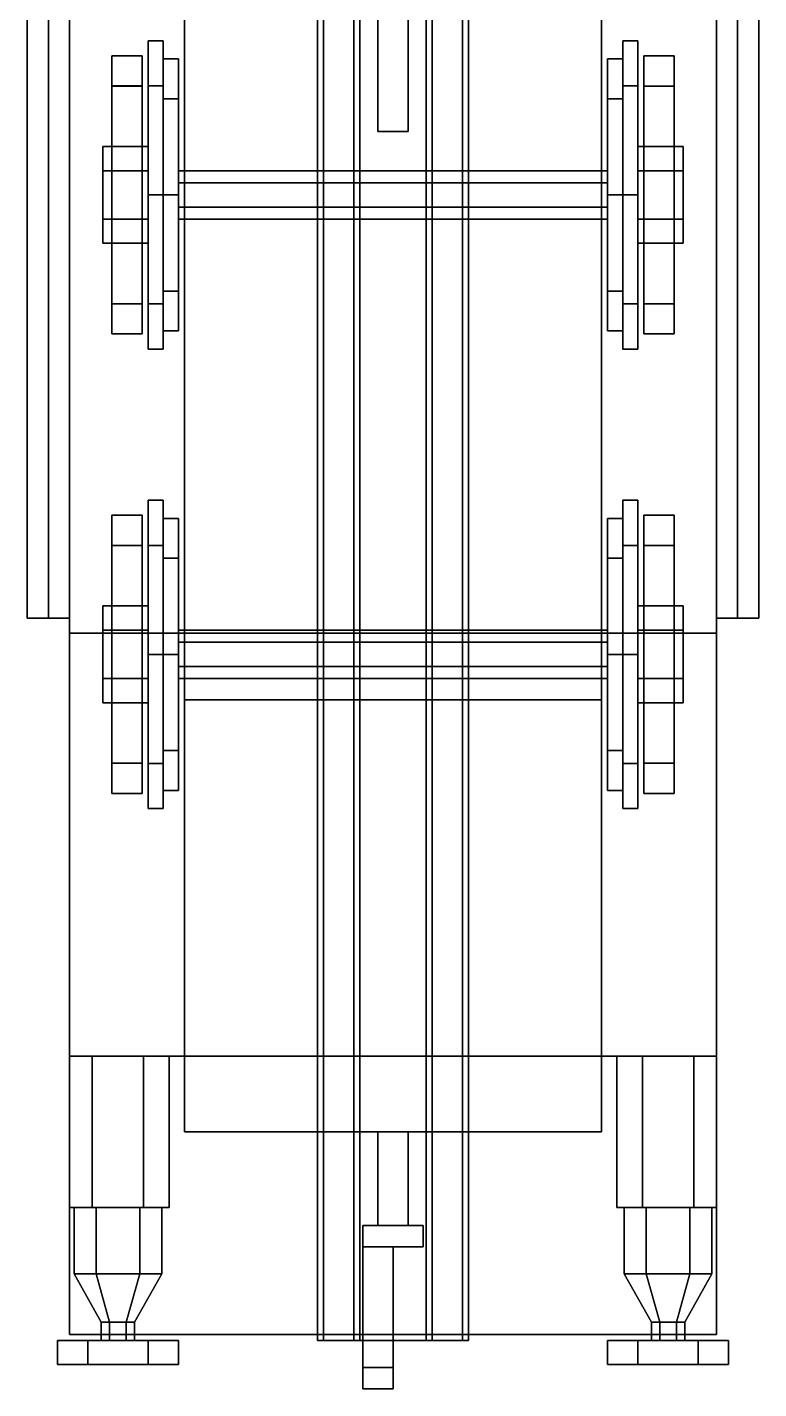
# Model space of a CAD drawing. Header units: millimetres. Extents: x -5.7 to 2.4, y -19.3 to 8.9.
# Drawn here: x -1.21 to 1.21, y -9.43 to -4.925 of the extents above; entities that cross this region are included whole.
import ezdxf

# ---------------------------------------------------------------- set-up
doc = ezdxf.new("R2010")
doc.units = ezdxf.units.MM
for name, color, linetype in [('buffer', 1, 'Continuous'), ('railings', 6, 'Continuous'), ('supports', 5, 'Continuous'), ('wheels', 2, 'Continuous')]:
    doc.layers.add(name, color=color, linetype=linetype)

msp = doc.modelspace()

# ---------------------------------------------------------------- linework, layer by layer
for points in [[(-0.69, -2.48, 1.05), (-0.69, -2.48, 0.24), (-0.69, -7.15, 0.24), (-0.69, -4.75, 1.05)], [(-0.69, -7.15, 0.24), (-0.69, -2.48, 0.24), (0.69, -2.48, 0.24), (0.69, -7.15, 0.24)], [(0.69, -7.15, 0.24), (0.69, -2.48, 0.24), (0.69, -2.48, 1.05), (0.69, -4.75, 1.05)], [(-0.25, -3.79, 3.15), (-0.13, -3.79, 2.83), (-0.13, -9.27, 2.83), (-0.25, -9.27, 3.15)], [(-0.23, -9.27, 3.15), (-0.23, -3.79, 3.15), (-0.25, -3.79, 3.15), (-0.25, -9.27, 3.15)], [(-0.11, -9.27, 2.85), (-0.11, -3.79, 2.85), (-0.23, -3.79, 3.15), (-0.23, -9.27, 3.15)], [(-0.13, -9.27, 2.83), (-0.13, -3.79, 2.83), (0.13, -3.79, 2.83), (0.13, -9.27, 2.83)], [(0.11, -9.27, 2.85), (0.11, -3.79, 2.85), (-0.11, -3.79, 2.85), (-0.11, -9.27, 2.85)], [(0.11, -3.79, 2.85), (0.11, -9.27, 2.85), (0.23, -9.27, 3.15), (0.23, -3.79, 3.15)], [(0.25, -9.27, 3.15), (0.13, -9.27, 2.83), (0.13, -3.79, 2.83), (0.25, -3.79, 3.15)], [(0.23, -3.79, 3.15), (0.23, -9.27, 3.15), (0.25, -9.27, 3.15), (0.25, -3.79, 3.15)], [(-0.05, -4.27, 2.83), (-0.05, -4.27, 2.46), (-0.05, -5.27, 2.46), (-0.05, -5.27, 2.83)], [(0.05, -5.27, 2.46), (0.05, -4.27, 2.46), (0.05, -4.27, 2.83), (0.05, -5.27, 2.83)], [(-0.69, -4.75, 1.05), (-0.69, -7.15, 0.24), (-0.69, -8.58, 0.46), (-0.69, -8.58, 1.05)], [(0.69, -8.58, 0.46), (0.69, -7.15, 0.24), (0.69, -4.75, 1.05), (0.69, -8.58, 1.05)], [(-1.07, -4.88, 2.7), (-1.07, -4.88, 1.05), (-1.07, -6.93, 1.05), (-1.07, -6.93, 2.7)], [(1.07, -6.93, 2.7), (1.07, -4.88, 2.7), (-1.07, -4.88, 2.7), (-1.07, -6.93, 2.7)], [(-1.07, -6.93, 1.05), (-1.07, -4.88, 1.05), (1.07, -4.88, 1.05), (1.07, -6.93, 1.05)], [(1.07, -6.93, 1.05), (1.07, -4.88, 1.05), (1.07, -4.88, 2.7), (1.07, -6.93, 2.7)], [(-0.83, -5.02, 1.05), (-0.83, -5.02, 0.19), (-0.93, -5.02, 0.19), (-0.93, -5.02, 1.05)], [(-0.93, -5.02, 1.05), (-0.93, -5.02, 0.87), (-0.93, -5.12, 0.87), (-0.93, -5.12, 1.05)], [(-0.93, -5.02, 0.69), (-0.93, -5.02, 0.37), (-0.93, -5.12, 0.37), (-0.93, -5.12, 0.69)], [(-0.93, -5.02, 0.37), (-0.93, -5.02, 0.19), (-0.93, -5.94, 0.19), (-0.93, -5.94, 0.37)], [(-0.83, -5.94, 0.37), (-0.83, -5.02, 0.37), (-0.93, -5.02, 0.37), (-0.93, -5.94, 0.37)], [(-0.93, -5.94, 0.19), (-0.93, -5.02, 0.19), (-0.83, -5.02, 0.19), (-0.83, -5.94, 0.19)], [(-0.93, -5.02, 0.87), (-0.93, -5.02, 0.69), (-0.93, -5.94, 0.69), (-0.93, -5.94, 0.87)], [(-0.93, -5.94, 0.69), (-0.93, -5.02, 0.69), (-0.83, -5.02, 0.69), (-0.83, -5.94, 0.69)], [(-0.83, -5.12, 0.87), (-0.83, -5.02, 0.87), (-0.83, -5.02, 1.05), (-0.83, -5.12, 1.05)], [(-0.83, -5.12, 0.37), (-0.83, -5.02, 0.37), (-0.83, -5.02, 0.69), (-0.83, -5.12, 0.69)], [(-0.83, -5.94, 0.19), (-0.83, -5.02, 0.19), (-0.83, -5.02, 0.37), (-0.83, -5.94, 0.37)], [(-0.83, -5.94, 0.69), (-0.83, -5.02, 0.69), (-0.83, -5.02, 0.87), (-0.83, -5.94, 0.87)], [(0.93, -5.02, 1.05), (0.93, -5.02, 0.19), (0.83, -5.02, 0.19), (0.83, -5.02, 1.05)], [(0.83, -5.02, 0.87), (0.83, -5.12, 0.87), (0.83, -5.12, 1.05), (0.83, -5.02, 1.05)], [(0.83, -5.02, 0.37), (0.83, -5.12, 0.37), (0.83, -5.12, 0.69), (0.83, -5.02, 0.69)], [(0.93, -5.02, 0.19), (0.93, -5.94, 0.19), (0.83, -5.94, 0.19), (0.83, -5.02, 0.19)], [(0.83, -5.02, 0.19), (0.83, -5.94, 0.19), (0.83, -5.94, 0.37), (0.83, -5.02, 0.37)], [(0.83, -5.02, 0.37), (0.83, -5.94, 0.37), (0.93, -5.94, 0.37), (0.93, -5.02, 0.37)], [(0.93, -5.02, 0.69), (0.93, -5.94, 0.69), (0.83, -5.94, 0.69), (0.83, -5.02, 0.69)], [(0.83, -5.02, 0.69), (0.83, -5.94, 0.69), (0.83, -5.94, 0.87), (0.83, -5.02, 0.87)], [(0.93, -5.12, 1.05), (0.93, -5.12, 0.87), (0.93, -5.02, 0.87), (0.93, -5.02, 1.05)], [(0.93, -5.12, 0.69), (0.93, -5.12, 0.37), (0.93, -5.02, 0.37), (0.93, -5.02, 0.69)], [(0.93, -5.94, 0.37), (0.93, -5.94, 0.19), (0.93, -5.02, 0.19), (0.93, -5.02, 0.37)], [(0.93, -5.94, 0.87), (0.93, -5.94, 0.69), (0.93, -5.02, 0.69), (0.93, -5.02, 0.87)], [(-0.83, -5.84, 0.87), (-0.83, -5.1194, 0.87), (-0.93, -5.1194, 0.87), (-0.93, -5.84, 0.87)], [(-0.93, -5.12, 1.05), (-0.93, -5.12, 0.87), (-0.83, -5.12, 0.87), (-0.83, -5.12, 1.05)], [(-0.93, -5.12, 0.69), (-0.93, -5.12, 0.37), (-0.83, -5.12, 0.37), (-0.83, -5.12, 0.69)], [(0.83, -5.12, 1.05), (0.83, -5.12, 0.87), (0.93, -5.12, 0.87), (0.93, -5.12, 1.05)], [(0.83, -5.12, 0.69), (0.83, -5.12, 0.37), (0.93, -5.12, 0.37), (0.93, -5.12, 0.69)], [(0.83, -5.12, 0.87), (0.83, -5.84, 0.87), (0.93, -5.84, 0.87), (0.93, -5.12, 0.87)], [(-0.05, -5.27, 2.83), (-0.05, -5.27, 2.46), (0.05, -5.27, 2.46), (0.05, -5.27, 2.83)], [(-0.96, -5.4, 0.3714), (-0.96, -5.32, 0.51), (-0.81, -5.32, 0.51), (-0.81, -5.4, 0.3714)], [(-0.96, -5.4, 0.3714), (-0.96, -5.56, 0.3714), (-0.96, -5.64, 0.51), (-0.96, -5.32, 0.51)], [(-0.96, -5.32, 0.51), (-0.96, -5.4, 0.6486), (-0.81, -5.4, 0.6486), (-0.81, -5.32, 0.51)], [(-0.96, -5.32, 0.51), (-0.96, -5.64, 0.51), (-0.96, -5.56, 0.6486), (-0.96, -5.4, 0.6486)], [(0.96, -5.32, 0.51), (0.96, -5.4, 0.3714), (0.81, -5.4, 0.3714), (0.81, -5.32, 0.51)], [(0.96, -5.4, 0.6486), (0.96, -5.32, 0.51), (0.81, -5.32, 0.51), (0.81, -5.4, 0.6486)], [(0.96, -5.56, 0.3714), (0.96, -5.4, 0.3714), (0.96, -5.32, 0.51), (0.96, -5.64, 0.51)], [(0.96, -5.64, 0.51), (0.96, -5.32, 0.51), (0.96, -5.4, 0.6486), (0.96, -5.56, 0.6486)], [(-0.96, -5.56, 0.3714), (-0.96, -5.4, 0.3714), (-0.81, -5.4, 0.3714), (-0.81, -5.56, 0.3714)], [(-0.96, -5.4, 0.6486), (-0.96, -5.56, 0.6486), (-0.81, -5.56, 0.6486), (-0.81, -5.4, 0.6486)], [(0.96, -5.4, 0.3714), (0.96, -5.56, 0.3714), (0.81, -5.56, 0.3714), (0.81, -5.4, 0.3714)], [(0.96, -5.56, 0.6486), (0.96, -5.4, 0.6486), (0.81, -5.4, 0.6486), (0.81, -5.56, 0.6486)], [(-0.96, -5.64, 0.51), (-0.96, -5.56, 0.3714), (-0.81, -5.56, 0.3714), (-0.81, -5.64, 0.51)], [(-0.96, -5.56, 0.6486), (-0.96, -5.64, 0.51), (-0.81, -5.64, 0.51), (-0.81, -5.56, 0.6486)], [(0.96, -5.56, 0.3714), (0.96, -5.64, 0.51), (0.81, -5.64, 0.51), (0.81, -5.56, 0.3714)], [(0.96, -5.64, 0.51), (0.96, -5.56, 0.6486), (0.81, -5.56, 0.6486), (0.81, -5.64, 0.51)], [(-0.93, -5.84, 1.05), (-0.93, -5.84, 0.87), (-0.93, -5.94, 0.87), (-0.93, -5.94, 1.05)], [(-0.83, -5.84, 1.05), (-0.83, -5.84, 0.87), (-0.93, -5.84, 0.87), (-0.93, -5.84, 1.05)], [(-0.93, -5.84, 0.69), (-0.93, -5.84, 0.37), (-0.93, -5.94, 0.37), (-0.93, -5.94, 0.69)], [(-0.83, -5.84, 0.69), (-0.83, -5.84, 0.37), (-0.93, -5.84, 0.37), (-0.93, -5.84, 0.69)], [(-0.83, -5.94, 0.87), (-0.83, -5.84, 0.87), (-0.83, -5.84, 1.05), (-0.83, -5.94, 1.05)], [(-0.83, -5.94, 0.37), (-0.83, -5.84, 0.37), (-0.83, -5.84, 0.69), (-0.83, -5.94, 0.69)], [(0.83, -5.84, 0.87), (0.83, -5.94, 0.87), (0.83, -5.94, 1.05), (0.83, -5.84, 1.05)], [(0.93, -5.84, 1.05), (0.93, -5.84, 0.87), (0.83, -5.84, 0.87), (0.83, -5.84, 1.05)], [(0.83, -5.84, 0.37), (0.83, -5.94, 0.37), (0.83, -5.94, 0.69), (0.83, -5.84, 0.69)], [(0.93, -5.84, 0.69), (0.93, -5.84, 0.37), (0.83, -5.84, 0.37), (0.83, -5.84, 0.69)], [(0.93, -5.94, 1.05), (0.93, -5.94, 0.87), (0.93, -5.84, 0.87), (0.93, -5.84, 1.05)], [(0.93, -5.94, 0.69), (0.93, -5.94, 0.37), (0.93, -5.84, 0.37), (0.93, -5.84, 0.69)], [(-0.93, -5.94, 1.05), (-0.93, -5.94, 0.19), (-0.83, -5.94, 0.19), (-0.83, -5.94, 1.05)], [(0.83, -5.94, 1.05), (0.83, -5.94, 0.19), (0.93, -5.94, 0.19), (0.93, -5.94, 1.05)], [(-0.93, -6.54, 1.05), (-0.93, -6.54, 0.87), (-0.93, -6.64, 0.87), (-0.93, -6.64, 1.05)], [(-0.83, -6.54, 1.05), (-0.83, -6.54, 0.19), (-0.93, -6.54, 0.19), (-0.93, -6.54, 1.05)], [(-0.93, -6.54, 0.69), (-0.93, -6.54, 0.37), (-0.93, -6.64, 0.37), (-0.93, -6.64, 0.69)], [(-0.93, -7.46, 0.19), (-0.93, -6.54, 0.19), (-0.83, -6.54, 0.19), (-0.83, -7.46, 0.19)], [(-0.83, -7.46, 0.37), (-0.83, -6.54, 0.37), (-0.93, -6.54, 0.37), (-0.93, -7.46, 0.37)], [(-0.93, -6.54, 0.37), (-0.93, -6.54, 0.19), (-0.93, -7.46, 0.19), (-0.93, -7.46, 0.37)], [(-0.93, -7.46, 0.69), (-0.93, -6.54, 0.69), (-0.83, -6.54, 0.69), (-0.83, -7.46, 0.69)], [(-0.93, -6.54, 0.87), (-0.93, -6.54, 0.69), (-0.93, -7.46, 0.69), (-0.93, -7.46, 0.87)], [(-0.83, -6.64, 0.87), (-0.83, -6.54, 0.87), (-0.83, -6.54, 1.05), (-0.83, -6.64, 1.05)], [(-0.83, -6.64, 0.37), (-0.83, -6.54, 0.37), (-0.83, -6.54, 0.69), (-0.83, -6.64, 0.69)], [(-0.83, -7.46, 0.19), (-0.83, -6.54, 0.19), (-0.83, -6.54, 0.37), (-0.83, -7.46, 0.37)], [(-0.83, -7.46, 0.69), (-0.83, -6.54, 0.69), (-0.83, -6.54, 0.87), (-0.83, -7.46, 0.87)], [(0.83, -6.54, 0.87), (0.83, -6.64, 0.87), (0.83, -6.64, 1.05), (0.83, -6.54, 1.05)], [(0.93, -6.54, 1.05), (0.93, -6.54, 0.19), (0.83, -6.54, 0.19), (0.83, -6.54, 1.05)], [(0.83, -6.54, 0.37), (0.83, -6.64, 0.37), (0.83, -6.64, 0.69), (0.83, -6.54, 0.69)], [(0.83, -6.54, 0.37), (0.83, -7.46, 0.37), (0.93, -7.46, 0.37), (0.93, -6.54, 0.37)], [(0.83, -6.54, 0.19), (0.83, -7.46, 0.19), (0.83, -7.46, 0.37), (0.83, -6.54, 0.37)], [(0.93, -6.54, 0.19), (0.93, -7.46, 0.19), (0.83, -7.46, 0.19), (0.83, -6.54, 0.19)], [(0.83, -6.54, 0.69), (0.83, -7.46, 0.69), (0.83, -7.46, 0.87), (0.83, -6.54, 0.87)], [(0.93, -6.54, 0.69), (0.93, -7.46, 0.69), (0.83, -7.46, 0.69), (0.83, -6.54, 0.69)], [(0.93, -6.64, 1.05), (0.93, -6.64, 0.87), (0.93, -6.54, 0.87), (0.93, -6.54, 1.05)], [(0.93, -6.64, 0.69), (0.93, -6.64, 0.37), (0.93, -6.54, 0.37), (0.93, -6.54, 0.69)], [(0.93, -7.46, 0.37), (0.93, -7.46, 0.19), (0.93, -6.54, 0.19), (0.93, -6.54, 0.37)], [(0.93, -7.46, 0.87), (0.93, -7.46, 0.69), (0.93, -6.54, 0.69), (0.93, -6.54, 0.87)], [(-0.83, -7.36, 0.87), (-0.83, -6.6394, 0.87), (-0.93, -6.6394, 0.87), (-0.93, -7.36, 0.87)], [(-0.93, -6.64, 1.05), (-0.93, -6.64, 0.87), (-0.83, -6.64, 0.87), (-0.83, -6.64, 1.05)], [(-0.93, -6.64, 0.69), (-0.93, -6.64, 0.37), (-0.83, -6.64, 0.37), (-0.83, -6.64, 0.69)], [(0.83, -6.64, 1.05), (0.83, -6.64, 0.87), (0.93, -6.64, 0.87), (0.93, -6.64, 1.05)], [(0.83, -6.64, 0.69), (0.83, -6.64, 0.37), (0.93, -6.64, 0.37), (0.93, -6.64, 0.69)], [(0.83, -6.64, 0.87), (0.83, -7.36, 0.87), (0.93, -7.36, 0.87), (0.93, -6.64, 0.87)], [(-0.96, -6.92, 0.3714), (-0.96, -7.08, 0.3714), (-0.96, -7.16, 0.51), (-0.96, -6.84, 0.51)], [(-0.96, -6.92, 0.3714), (-0.96, -6.84, 0.51), (-0.81, -6.84, 0.51), (-0.81, -6.92, 0.3714)], [(-0.96, -6.84, 0.51), (-0.96, -7.16, 0.51), (-0.96, -7.08, 0.6486), (-0.96, -6.92, 0.6486)], [(-0.96, -6.84, 0.51), (-0.96, -6.92, 0.6486), (-0.81, -6.92, 0.6486), (-0.81, -6.84, 0.51)], [(0.96, -6.84, 0.51), (0.96, -6.92, 0.3714), (0.81, -6.92, 0.3714), (0.81, -6.84, 0.51)], [(0.96, -6.92, 0.6486), (0.96, -6.84, 0.51), (0.81, -6.84, 0.51), (0.81, -6.92, 0.6486)], [(0.96, -7.08, 0.3714), (0.96, -6.92, 0.3714), (0.96, -6.84, 0.51), (0.96, -7.16, 0.51)], [(0.96, -7.16, 0.51), (0.96, -6.84, 0.51), (0.96, -6.92, 0.6486), (0.96, -7.08, 0.6486)], [(-1.07, -6.93, 2.07), (-1.07, -6.93, 1.05), (-1.07, -8.33, 1.05), (-1.07, -8.33, 2.07)], [(-1.07, -8.33, 1.05), (-1.07, -6.93, 1.05), (1.07, -6.93, 1.05), (1.07, -8.33, 1.05)], [(-1.07, -6.93, 2.7), (-1.07, -6.93, 2.07), (1.07, -6.93, 2.07), (1.07, -6.93, 2.7)], [(-1.07, -6.93, 2.19), (-1.07, -6.93, 2.07), (-1.07, -9.25, 2.07), (-1.07, -9.25, 2.19)], [(1.07, -9.25, 2.19), (1.07, -6.93, 2.19), (-1.07, -6.93, 2.19), (-1.07, -9.25, 2.19)], [(-1.07, -9.25, 2.07), (-1.07, -6.93, 2.07), (1.07, -6.93, 2.07), (1.07, -9.25, 2.07)], [(-0.96, -7.08, 0.3714), (-0.96, -6.92, 0.3714), (-0.81, -6.92, 0.3714), (-0.81, -7.08, 0.3714)], [(-0.96, -6.92, 0.6486), (-0.96, -7.08, 0.6486), (-0.81, -7.08, 0.6486), (-0.81, -6.92, 0.6486)], [(0.96, -6.92, 0.3714), (0.96, -7.08, 0.3714), (0.81, -7.08, 0.3714), (0.81, -6.92, 0.3714)], [(0.96, -7.08, 0.6486), (0.96, -6.92, 0.6486), (0.81, -6.92, 0.6486), (0.81, -7.08, 0.6486)], [(1.07, -8.33, 1.05), (1.07, -6.93, 1.05), (1.07, -6.93, 2.07), (1.07, -8.33, 2.07)], [(1.07, -9.25, 2.07), (1.07, -6.93, 2.07), (1.07, -6.93, 2.19), (1.07, -9.25, 2.19)], [(-0.96, -7.16, 0.51), (-0.96, -7.08, 0.3714), (-0.81, -7.08, 0.3714), (-0.81, -7.16, 0.51)], [(-0.96, -7.08, 0.6486), (-0.96, -7.16, 0.51), (-0.81, -7.16, 0.51), (-0.81, -7.08, 0.6486)], [(0.96, -7.08, 0.3714), (0.96, -7.16, 0.51), (0.81, -7.16, 0.51), (0.81, -7.08, 0.3714)], [(0.96, -7.16, 0.51), (0.96, -7.08, 0.6486), (0.81, -7.08, 0.6486), (0.81, -7.16, 0.51)], [(-0.69, -8.58, 0.46), (-0.69, -7.15, 0.24), (0.69, -7.15, 0.24), (0.69, -8.58, 0.46)], [(-0.83, -7.36, 1.05), (-0.83, -7.36, 0.87), (-0.93, -7.36, 0.87), (-0.93, -7.36, 1.05)], [(-0.93, -7.36, 1.05), (-0.93, -7.36, 0.87), (-0.93, -7.46, 0.87), (-0.93, -7.46, 1.05)], [(-0.83, -7.36, 0.69), (-0.83, -7.36, 0.37), (-0.93, -7.36, 0.37), (-0.93, -7.36, 0.69)], [(-0.93, -7.36, 0.69), (-0.93, -7.36, 0.37), (-0.93, -7.46, 0.37), (-0.93, -7.46, 0.69)], [(-0.83, -7.46, 0.87), (-0.83, -7.36, 0.87), (-0.83, -7.36, 1.05), (-0.83, -7.46, 1.05)], [(-0.83, -7.46, 0.37), (-0.83, -7.36, 0.37), (-0.83, -7.36, 0.69), (-0.83, -7.46, 0.69)], [(0.93, -7.36, 1.05), (0.93, -7.36, 0.87), (0.83, -7.36, 0.87), (0.83, -7.36, 1.05)], [(0.83, -7.36, 0.87), (0.83, -7.46, 0.87), (0.83, -7.46, 1.05), (0.83, -7.36, 1.05)], [(0.93, -7.36, 0.69), (0.93, -7.36, 0.37), (0.83, -7.36, 0.37), (0.83, -7.36, 0.69)], [(0.83, -7.36, 0.37), (0.83, -7.46, 0.37), (0.83, -7.46, 0.69), (0.83, -7.36, 0.69)], [(0.93, -7.46, 1.05), (0.93, -7.46, 0.87), (0.93, -7.36, 0.87), (0.93, -7.36, 1.05)], [(0.93, -7.46, 0.69), (0.93, -7.46, 0.37), (0.93, -7.36, 0.37), (0.93, -7.36, 0.69)], [(-0.93, -7.46, 1.05), (-0.93, -7.46, 0.19), (-0.83, -7.46, 0.19), (-0.83, -7.46, 1.05)], [(0.83, -7.46, 1.05), (0.83, -7.46, 0.19), (0.93, -7.46, 0.19), (0.93, -7.46, 1.05)], [(-1.07, -8.33, 2.07), (-1.07, -8.33, 1.05), (1.07, -8.33, 1.05), (1.07, -8.33, 2.07)], [(-1.07, -8.83, 1.02), (-0.995, -8.83, 1.1672), (-0.995, -8.33, 1.1672), (-1.07, -8.33, 1.02)], [(-0.995, -8.83, 0.8728), (-1.07, -8.83, 1.02), (-1.07, -8.33, 1.02), (-0.995, -8.33, 0.8728)], [(-0.995, -8.83, 1.1672), (-0.825, -8.83, 1.1672), (-0.825, -8.33, 1.1672), (-0.995, -8.33, 1.1672)], [(-0.825, -8.83, 0.8728), (-0.995, -8.83, 0.8728), (-0.995, -8.33, 0.8728), (-0.825, -8.33, 0.8728)], [(-0.825, -8.83, 1.1672), (-0.74, -8.83, 1.02), (-0.74, -8.33, 1.02), (-0.825, -8.33, 1.1672)], [(-0.74, -8.83, 1.02), (-0.825, -8.83, 0.8728), (-0.825, -8.33, 0.8728), (-0.74, -8.33, 1.02)], [(0.69, -8.58, 1.05), (0.69, -8.33, 1.05), (-0.69, -8.33, 1.05), (-0.69, -8.58, 1.05)], [(0.825, -8.83, 0.8728), (0.74, -8.83, 1.02), (0.74, -8.33, 1.02), (0.825, -8.33, 0.8728)], [(0.74, -8.83, 1.02), (0.825, -8.83, 1.1672), (0.825, -8.33, 1.1672), (0.74, -8.33, 1.02)], [(0.995, -8.83, 0.8728), (0.825, -8.83, 0.8728), (0.825, -8.33, 0.8728), (0.995, -8.33, 0.8728)], [(0.825, -8.83, 1.1672), (0.995, -8.83, 1.1672), (0.995, -8.33, 1.1672), (0.825, -8.33, 1.1672)], [(1.07, -8.83, 1.02), (0.995, -8.83, 0.8728), (0.995, -8.33, 0.8728), (1.07, -8.33, 1.02)], [(0.995, -8.83, 1.1672), (1.07, -8.83, 1.02), (1.07, -8.33, 1.02), (0.995, -8.33, 1.1672)], [(-0.69, -8.58, 1.05), (-0.69, -8.58, 0.46), (0.69, -8.58, 0.46), (0.69, -8.58, 1.05)], [(-0.05, -8.58, 1.05), (-0.05, -8.58, 0.85), (-0.05, -8.89, 0.85), (-0.05, -8.89, 1.05)], [(-0.05, -8.89, 0.85), (-0.05, -8.58, 0.85), (0.05, -8.58, 0.85), (0.05, -8.89, 0.85)], [(0.05, -8.89, 1.05), (0.05, -8.58, 1.05), (-0.05, -8.58, 1.05), (-0.05, -8.89, 1.05)], [(0.05, -8.89, 0.85), (0.05, -8.58, 0.85), (0.05, -8.58, 1.05), (0.05, -8.89, 1.05)], [(-1.07, -8.83, 1.02), (-0.74, -8.83, 1.02), (-0.825, -8.83, 1.1672), (-0.995, -8.83, 1.1672)], [(-0.995, -8.83, 0.8728), (-0.825, -8.83, 0.8728), (-0.74, -8.83, 1.02), (-1.07, -8.83, 1.02)], [(1.07, -8.83, 1.02), (0.74, -8.83, 1.02), (0.825, -8.83, 0.8728), (0.995, -8.83, 0.8728)], [(0.995, -8.83, 1.1672), (0.825, -8.83, 1.1672), (0.74, -8.83, 1.02), (1.07, -8.83, 1.02)], [(0.1, -8.89, 1.05), (0.1, -8.89, 0.85), (-0.1, -8.89, 0.85), (-0.1, -8.89, 1.05)], [(-0.1, -8.89, 1.05), (-0.1, -8.89, 0.85), (-0.1, -8.96, 0.7), (-0.1, -8.96, 1.23)], [(-0.1, -8.96, 0.7), (-0.1, -8.89, 0.85), (0.1, -8.89, 0.85), (0.1, -8.96, 0.7)], [(0.1, -8.96, 1.23), (0.1, -8.89, 1.05), (-0.1, -8.89, 1.05), (-0.1, -8.96, 1.23)], [(0.1, -8.96, 0.7), (0.1, -8.89, 0.85), (0.1, -8.89, 1.05), (0.1, -8.96, 1.23)], [(-0.1, -8.96, 1.23), (-0.1, -8.96, 0.7), (-0.1, -9.36, 0.7), (-0.1, -9.36, 1.23)], [(-0.1, -9.36, 0.7), (-0.1, -8.96, 0.7), (0, -8.96, 0.7), (0, -9.36, 0.7)], [(0, -9.36, 1.23), (0, -8.96, 1.23), (-0.1, -8.96, 1.23), (-0.1, -9.36, 1.23)], [(0, -9.36, 0.7), (0, -8.96, 0.7), (0, -8.96, 1.23), (0, -9.36, 1.23)], [(0, -8.96, 1.23), (0, -8.96, 0.7), (0.1, -8.96, 0.7), (0.1, -8.96, 1.23)], [(-1.07, -9.25, 2.19), (-1.07, -9.25, 2.07), (1.07, -9.25, 2.07), (1.07, -9.25, 2.19)], [(-0.25, -9.27, 3.15), (-0.13, -9.27, 2.83), (-0.11, -9.27, 2.85), (-0.23, -9.27, 3.15)], [(-0.11, -9.27, 2.85), (-0.13, -9.27, 2.83), (0.13, -9.27, 2.83), (0.11, -9.27, 2.85)], [(0.23, -9.27, 3.15), (0.11, -9.27, 2.85), (0.13, -9.27, 2.83), (0.25, -9.27, 3.15)], [(-0.1, -9.36, 1.23), (-0.1, -9.36, 0.7), (-0.1, -9.43, 0.82), (-0.1, -9.43, 1.07)], [(-0.1, -9.43, 0.82), (-0.1, -9.36, 0.7), (0, -9.36, 0.7), (0, -9.43, 0.82)], [(0, -9.43, 1.07), (0, -9.36, 1.23), (-0.1, -9.36, 1.23), (-0.1, -9.43, 1.07)], [(0, -9.43, 0.82), (0, -9.36, 0.7), (0, -9.36, 1.23), (0, -9.43, 1.07)], [(-0.1, -9.43, 1.07), (-0.1, -9.43, 0.82), (0, -9.43, 0.82), (0, -9.43, 1.07)]]:
    msp.add_3dface(points)
at = {"layer": 'buffer'}
for points in [[(-1.055, -9.05, 1.02), (-0.9825, -9.05, 1.1456), (-0.9825, -8.83, 1.1456), (-1.055, -8.83, 1.02)], [(-0.9825, -9.05, 0.8944), (-1.055, -9.05, 1.02), (-1.055, -8.83, 1.02), (-0.9825, -8.83, 0.8944)], [(-0.8375, -9.05, 0.8944), (-0.9825, -9.05, 0.8944), (-0.9825, -8.83, 0.8944), (-0.8375, -8.83, 0.8944)], [(-0.9825, -9.05, 1.1456), (-0.8375, -9.05, 1.1456), (-0.8375, -8.83, 1.1456), (-0.9825, -8.83, 1.1456)], [(-0.8375, -9.05, 1.1456), (-0.765, -9.05, 1.02), (-0.765, -8.83, 1.02), (-0.8375, -8.83, 1.1456)], [(-0.765, -9.05, 1.02), (-0.8375, -9.05, 0.8944), (-0.8375, -8.83, 0.8944), (-0.765, -8.83, 1.02)], [(0.765, -9.05, 1.02), (0.8375, -9.05, 1.1456), (0.8375, -8.83, 1.1456), (0.765, -8.83, 1.02)], [(0.8375, -9.05, 0.8944), (0.765, -9.05, 1.02), (0.765, -8.83, 1.02), (0.8375, -8.83, 0.8944)], [(0.9825, -9.05, 0.8944), (0.8375, -9.05, 0.8944), (0.8375, -8.83, 0.8944), (0.9825, -8.83, 0.8944)], [(0.8375, -9.05, 1.1456), (0.9825, -9.05, 1.1456), (0.9825, -8.83, 1.1456), (0.8375, -8.83, 1.1456)], [(0.9825, -9.05, 1.1456), (1.055, -9.05, 1.02), (1.055, -8.83, 1.02), (0.9825, -8.83, 1.1456)], [(1.055, -9.05, 1.02), (0.9825, -9.05, 0.8944), (0.9825, -8.83, 0.8944), (1.055, -8.83, 1.02)], [(-0.965, -9.21, 1.02), (-0.9375, -9.21, 1.0676), (-0.9825, -9.05, 1.1456), (-1.055, -9.05, 1.02)], [(-0.9375, -9.21, 0.9724), (-0.965, -9.21, 1.02), (-1.055, -9.05, 1.02), (-0.9825, -9.05, 0.8944)], [(-0.8825, -9.21, 0.9724), (-0.9375, -9.21, 0.9724), (-0.9825, -9.05, 0.8944), (-0.8375, -9.05, 0.8944)], [(-0.9375, -9.21, 1.0676), (-0.8825, -9.21, 1.0676), (-0.8375, -9.05, 1.1456), (-0.9825, -9.05, 1.1456)], [(-0.8825, -9.21, 1.0676), (-0.855, -9.21, 1.02), (-0.765, -9.05, 1.02), (-0.8375, -9.05, 1.1456)], [(-0.855, -9.21, 1.02), (-0.8825, -9.21, 0.9724), (-0.8375, -9.05, 0.8944), (-0.765, -9.05, 1.02)], [(0.855, -9.21, 1.02), (0.8825, -9.21, 1.0676), (0.8375, -9.05, 1.1456), (0.765, -9.05, 1.02)], [(0.8825, -9.21, 0.9724), (0.855, -9.21, 1.02), (0.765, -9.05, 1.02), (0.8375, -9.05, 0.8944)], [(0.9375, -9.21, 0.9724), (0.8825, -9.21, 0.9724), (0.8375, -9.05, 0.8944), (0.9825, -9.05, 0.8944)], [(0.8825, -9.21, 1.0676), (0.9375, -9.21, 1.0676), (0.9825, -9.05, 1.1456), (0.8375, -9.05, 1.1456)], [(0.9375, -9.21, 1.0676), (0.965, -9.21, 1.02), (1.055, -9.05, 1.02), (0.9825, -9.05, 1.1456)], [(0.965, -9.21, 1.02), (0.9375, -9.21, 0.9724), (0.9825, -9.05, 0.8944), (1.055, -9.05, 1.02)], [(-0.965, -9.27, 1.02), (-0.9375, -9.27, 1.0676), (-0.9375, -9.21, 1.0676), (-0.965, -9.21, 1.02)], [(-0.9375, -9.27, 0.9724), (-0.965, -9.27, 1.02), (-0.965, -9.21, 1.02), (-0.9375, -9.21, 0.9724)], [(-0.8825, -9.27, 0.9724), (-0.9375, -9.27, 0.9724), (-0.9375, -9.21, 0.9724), (-0.8825, -9.21, 0.9724)], [(-0.9375, -9.27, 1.0676), (-0.8825, -9.27, 1.0676), (-0.8825, -9.21, 1.0676), (-0.9375, -9.21, 1.0676)], [(-0.8825, -9.27, 1.0676), (-0.855, -9.27, 1.02), (-0.855, -9.21, 1.02), (-0.8825, -9.21, 1.0676)], [(-0.855, -9.27, 1.02), (-0.8825, -9.27, 0.9724), (-0.8825, -9.21, 0.9724), (-0.855, -9.21, 1.02)], [(0.855, -9.27, 1.02), (0.8825, -9.27, 1.0676), (0.8825, -9.21, 1.0676), (0.855, -9.21, 1.02)], [(0.8825, -9.27, 0.9724), (0.855, -9.27, 1.02), (0.855, -9.21, 1.02), (0.8825, -9.21, 0.9724)], [(0.9375, -9.27, 0.9724), (0.8825, -9.27, 0.9724), (0.8825, -9.21, 0.9724), (0.9375, -9.21, 0.9724)], [(0.8825, -9.27, 1.0676), (0.9375, -9.27, 1.0676), (0.9375, -9.21, 1.0676), (0.8825, -9.21, 1.0676)], [(0.9375, -9.27, 1.0676), (0.965, -9.27, 1.02), (0.965, -9.21, 1.02), (0.9375, -9.21, 1.0676)], [(0.965, -9.27, 1.02), (0.9375, -9.27, 0.9724), (0.9375, -9.21, 0.9724), (0.965, -9.21, 1.02)], [(-1.01, -9.27, 1.1932), (-0.81, -9.27, 1.1932), (-0.71, -9.27, 1.02), (-1.11, -9.27, 1.02)], [(-1.11, -9.35, 1.02), (-1.01, -9.35, 1.1932), (-1.01, -9.27, 1.1932), (-1.11, -9.27, 1.02)], [(-1.11, -9.27, 1.02), (-0.71, -9.27, 1.02), (-0.81, -9.27, 0.8468), (-1.01, -9.27, 0.8468)], [(-1.01, -9.35, 0.8468), (-1.11, -9.35, 1.02), (-1.11, -9.27, 1.02), (-1.01, -9.27, 0.8468)], [(-0.81, -9.35, 0.8468), (-1.01, -9.35, 0.8468), (-1.01, -9.27, 0.8468), (-0.81, -9.27, 0.8468)], [(-1.01, -9.35, 1.1932), (-0.81, -9.35, 1.1932), (-0.81, -9.27, 1.1932), (-1.01, -9.27, 1.1932)], [(-0.81, -9.35, 1.1932), (-0.71, -9.35, 1.02), (-0.71, -9.27, 1.02), (-0.81, -9.27, 1.1932)], [(-0.71, -9.35, 1.02), (-0.81, -9.35, 0.8468), (-0.81, -9.27, 0.8468), (-0.71, -9.27, 1.02)], [(0.71, -9.35, 1.02), (0.81, -9.35, 1.1932), (0.81, -9.27, 1.1932), (0.71, -9.27, 1.02)], [(0.81, -9.27, 1.1932), (1.01, -9.27, 1.1932), (1.11, -9.27, 1.02), (0.71, -9.27, 1.02)], [(0.81, -9.35, 0.8468), (0.71, -9.35, 1.02), (0.71, -9.27, 1.02), (0.81, -9.27, 0.8468)], [(0.71, -9.27, 1.02), (1.11, -9.27, 1.02), (1.01, -9.27, 0.8468), (0.81, -9.27, 0.8468)], [(1.01, -9.35, 0.8468), (0.81, -9.35, 0.8468), (0.81, -9.27, 0.8468), (1.01, -9.27, 0.8468)], [(0.81, -9.35, 1.1932), (1.01, -9.35, 1.1932), (1.01, -9.27, 1.1932), (0.81, -9.27, 1.1932)], [(1.01, -9.35, 1.1932), (1.11, -9.35, 1.02), (1.11, -9.27, 1.02), (1.01, -9.27, 1.1932)], [(1.11, -9.35, 1.02), (1.01, -9.35, 0.8468), (1.01, -9.27, 0.8468), (1.11, -9.27, 1.02)], [(-1.11, -9.35, 1.02), (-0.71, -9.35, 1.02), (-0.81, -9.35, 1.1932), (-1.01, -9.35, 1.1932)], [(-1.01, -9.35, 0.8468), (-0.81, -9.35, 0.8468), (-0.71, -9.35, 1.02), (-1.11, -9.35, 1.02)], [(0.71, -9.35, 1.02), (1.11, -9.35, 1.02), (1.01, -9.35, 1.1932), (0.81, -9.35, 1.1932)], [(0.81, -9.35, 0.8468), (1.01, -9.35, 0.8468), (1.11, -9.35, 1.02), (0.71, -9.35, 1.02)]]:
    msp.add_3dface(points, dxfattribs=at)
at = {"layer": 'railings'}
for points in [[(-1.07, -5.24, 2.7), (-1.07, -5.21, 2.7), (-1.07, -5.21, 3.08), (-1.07, -5.24, 3.08)], [(-1.07, -5.24, 3.08), (-1.07, -5.21, 3.08), (-1.07, -5.21, 2.7), (-1.07, -5.24, 2.7)], [(1.07, -5.24, 3.08), (1.07, -5.21, 3.08), (1.07, -5.21, 2.7), (1.07, -5.24, 2.7)], [(1.07, -5.24, 2.7), (1.07, -5.21, 2.7), (1.07, -5.21, 3.08), (1.07, -5.24, 3.08)], [(-1.07, -5.24, 3.05), (-1.07, -5.24, 3.08), (-1.07, -9.22, 3.08), (-1.07, -9.22, 3.05)], [(-1.07, -9.22, 3.05), (-1.07, -9.22, 3.08), (-1.07, -5.24, 3.08), (-1.07, -5.24, 3.05)], [(1.07, -5.24, 3.05), (1.07, -5.24, 3.08), (1.07, -9.22, 3.08), (1.07, -9.22, 3.05)], [(1.07, -9.22, 3.05), (1.07, -9.22, 3.08), (1.07, -5.24, 3.08), (1.07, -5.24, 3.05)], [(-1.07, -5.9, 3.05), (-1.07, -5.87, 3.05), (-1.07, -5.87, 2.7), (-1.07, -5.9, 2.7)], [(-1.07, -5.9, 2.7), (-1.07, -5.87, 2.7), (-1.07, -5.87, 3.05), (-1.07, -5.9, 3.05)], [(1.07, -5.9, 2.7), (1.07, -5.87, 2.7), (1.07, -5.87, 3.05), (1.07, -5.9, 3.05)], [(1.07, -5.9, 3.05), (1.07, -5.87, 3.05), (1.07, -5.87, 2.7), (1.07, -5.9, 2.7)], [(-1.07, -6.51, 3.05), (-1.07, -6.48, 3.05), (-1.07, -6.48, 2.7), (-1.07, -6.51, 2.7)], [(-1.07, -6.51, 2.7), (-1.07, -6.48, 2.7), (-1.07, -6.48, 3.05), (-1.07, -6.51, 3.05)], [(1.07, -6.51, 3.05), (1.07, -6.48, 3.05), (1.07, -6.48, 2.7), (1.07, -6.51, 2.7)], [(1.07, -6.51, 2.7), (1.07, -6.48, 2.7), (1.07, -6.48, 3.05), (1.07, -6.51, 3.05)], [(-1.07, -6.96, 2.19), (-1.07, -6.93, 2.19), (-1.07, -6.93, 3.05), (-1.07, -6.96, 3.05)], [(-1.07, -6.96, 3.05), (-1.07, -6.93, 3.05), (-1.07, -6.93, 2.19), (-1.07, -6.96, 2.19)], [(1.07, -6.96, 2.19), (1.07, -6.93, 2.19), (1.07, -6.93, 3.05), (1.07, -6.96, 3.05)], [(1.07, -6.96, 3.05), (1.07, -6.93, 3.05), (1.07, -6.93, 2.19), (1.07, -6.96, 2.19)], [(1.07, -6.93, 2.59), (1.07, -6.93, 2.62), (1.07, -9.22, 2.62), (1.07, -9.22, 2.59)], [(1.07, -9.22, 2.59), (1.07, -9.22, 2.62), (1.07, -6.93, 2.62), (1.07, -6.93, 2.59)], [(-1.07, -9.22, 2.59), (-1.07, -9.22, 2.62), (-1.07, -6.96, 2.62), (-1.07, -6.96, 2.59)], [(-1.07, -6.96, 2.59), (-1.07, -6.96, 2.62), (-1.07, -9.22, 2.62), (-1.07, -9.22, 2.59)], [(-1.07, -7.76, 3.05), (-1.07, -7.73, 3.05), (-1.07, -7.73, 2.19), (-1.07, -7.76, 2.19)], [(-1.07, -7.76, 2.19), (-1.07, -7.73, 2.19), (-1.07, -7.73, 3.05), (-1.07, -7.76, 3.05)], [(1.07, -7.76, 3.05), (1.07, -7.73, 3.05), (1.07, -7.73, 2.19), (1.07, -7.76, 2.19)], [(1.07, -7.76, 2.19), (1.07, -7.73, 2.19), (1.07, -7.73, 3.05), (1.07, -7.76, 3.05)], [(-1.07, -8.59, 2.19), (-1.07, -8.56, 2.19), (-1.07, -8.56, 3.05), (-1.07, -8.59, 3.05)], [(-1.07, -8.59, 3.05), (-1.07, -8.56, 3.05), (-1.07, -8.56, 2.19), (-1.07, -8.59, 2.19)], [(1.07, -8.59, 2.19), (1.07, -8.56, 2.19), (1.07, -8.56, 3.05), (1.07, -8.59, 3.05)], [(1.07, -8.59, 3.05), (1.07, -8.56, 3.05), (1.07, -8.56, 2.19), (1.07, -8.59, 2.19)], [(-1.07, -9.25, 2.19), (-1.07, -9.22, 2.19), (-1.07, -9.22, 3.08), (-1.07, -9.25, 3.08)], [(-1.07, -9.25, 3.08), (-1.07, -9.22, 3.08), (-1.07, -9.22, 2.19), (-1.07, -9.25, 2.19)], [(1.07, -9.25, 2.19), (1.07, -9.22, 2.19), (1.07, -9.22, 3.08), (1.07, -9.25, 3.08)], [(1.07, -9.25, 3.08), (1.07, -9.22, 3.08), (1.07, -9.22, 2.19), (1.07, -9.25, 2.19)], [(-1.07, -9.25, 2.59), (-1.07, -9.25, 2.62), (1.07, -9.25, 2.62), (1.07, -9.25, 2.59)], [(1.07, -9.25, 2.59), (1.07, -9.25, 2.62), (-1.07, -9.25, 2.62), (-1.07, -9.25, 2.59)], [(-1.07, -9.25, 3.05), (-1.07, -9.25, 3.08), (-0.25, -9.25, 3.08), (-0.25, -9.25, 3.05)], [(-0.25, -9.25, 3.05), (-0.25, -9.25, 3.08), (-1.07, -9.25, 3.08), (-1.07, -9.25, 3.05)], [(-0.25, -9.25, 2.19), (-0.28, -9.25, 2.19), (-0.28, -9.25, 3.05), (-0.25, -9.25, 3.05)], [(-0.25, -9.25, 3.05), (-0.28, -9.25, 3.05), (-0.28, -9.25, 2.19), (-0.25, -9.25, 2.19)], [(0.28, -9.25, 3.05), (0.25, -9.25, 3.05), (0.25, -9.25, 2.19), (0.28, -9.25, 2.19)], [(0.28, -9.25, 2.19), (0.25, -9.25, 2.19), (0.25, -9.25, 3.05), (0.28, -9.25, 3.05)], [(1.07, -9.25, 3.05), (1.07, -9.25, 3.08), (0.25, -9.25, 3.08), (0.25, -9.25, 3.05)], [(0.25, -9.25, 3.05), (0.25, -9.25, 3.08), (1.07, -9.25, 3.08), (1.07, -9.25, 3.05)]]:
    msp.add_3dface(points, dxfattribs=at)
at = {"layer": 'supports'}
for points in [[(-1.14, -2.42, 1.43), (-1.21, -2.42, 1.36), (-1.21, -6.88, 0.55), (-1.14, -6.88, 0.62)], [(-1.21, -2.42, 1.36), (-1.14, -2.42, 1.29), (-1.14, -6.88, 0.48), (-1.21, -6.88, 0.55)], [(-1.07, -2.42, 1.36), (-1.14, -2.42, 1.43), (-1.14, -6.88, 0.62), (-1.07, -6.88, 0.55)], [(-1.14, -2.42, 1.29), (-1.07, -2.42, 1.36), (-1.07, -6.88, 0.55), (-1.14, -6.88, 0.48)], [(1.07, -2.42, 1.36), (1.14, -2.42, 1.29), (1.14, -6.88, 0.48), (1.07, -6.88, 0.55)], [(1.14, -2.42, 1.43), (1.07, -2.42, 1.36), (1.07, -6.88, 0.55), (1.14, -6.88, 0.62)], [(1.14, -2.42, 1.29), (1.21, -2.42, 1.36), (1.21, -6.88, 0.55), (1.14, -6.88, 0.48)], [(1.21, -2.42, 1.36), (1.14, -2.42, 1.43), (1.14, -6.88, 0.62), (1.21, -6.88, 0.55)], [(-1.14, -6.88, 0.48), (-1.07, -6.88, 0.55), (-1.14, -6.88, 0.62), (-1.21, -6.88, 0.55)], [(1.14, -6.88, 0.48), (1.21, -6.88, 0.55), (1.14, -6.88, 0.62), (1.07, -6.88, 0.55)]]:
    msp.add_3dface(points, dxfattribs=at)
at = {"layer": 'wheels'}
for points in [[(-0.81, -5.8406, 0.1494), (-0.81, -4.97, 0.51), (-0.81, -5.1194, 0.1494), (-0.81, -5.48)], [(-0.76, -4.97, 0.51), (-0.76, -5.1194, 0.1494), (-0.81, -5.1194, 0.1494), (-0.81, -4.97, 0.51)], [(-0.81, -5.99, 0.51), (-0.81, -5.1194, 0.8706), (-0.81, -4.97, 0.51), (-0.81, -5.8406, 0.1494)], [(-0.76, -5.1194, 0.8706), (-0.76, -4.97, 0.51), (-0.81, -4.97, 0.51), (-0.81, -5.1194, 0.8706)], [(-0.76, -5.03, 0.51), (-0.76, -5.1618, 0.1918), (-0.76, -5.1194, 0.1494), (-0.76, -4.97, 0.51)], [(-0.76, -5.1618, 0.8282), (-0.76, -5.03, 0.51), (-0.76, -4.97, 0.51), (-0.76, -5.1194, 0.8706)], [(0.76, -5.1618, 0.1918), (0.76, -5.03, 0.51), (0.76, -4.97, 0.51), (0.76, -5.1194, 0.1494)], [(0.76, -5.1194, 0.1494), (0.76, -4.97, 0.51), (0.81, -4.97, 0.51), (0.81, -5.1194, 0.1494)], [(0.76, -5.03, 0.51), (0.76, -5.1618, 0.8282), (0.76, -5.1194, 0.8706), (0.76, -4.97, 0.51)], [(0.76, -4.97, 0.51), (0.76, -5.1194, 0.8706), (0.81, -5.1194, 0.8706), (0.81, -4.97, 0.51)], [(0.81, -5.1194, 0.8706), (0.81, -5.48, 1.02), (0.81, -5.8406, 0.8706), (0.81, -4.97, 0.51)], [(0.81, -4.97, 0.51), (0.81, -5.8406, 0.8706), (0.81, -5.99, 0.51), (0.81, -5.1194, 0.1494)], [(-0.71, -5.03, 0.51), (-0.71, -5.1618, 0.1918), (-0.76, -5.1618, 0.1918), (-0.76, -5.03, 0.51)], [(-0.71, -5.1618, 0.8282), (-0.71, -5.03, 0.51), (-0.76, -5.03, 0.51), (-0.76, -5.1618, 0.8282)], [(-0.71, -5.7982, 0.8282), (-0.71, -5.03, 0.51), (-0.71, -5.1618, 0.8282), (-0.71, -5.48, 0.96)], [(-0.71, -5.93, 0.51), (-0.71, -5.1618, 0.1918), (-0.71, -5.03, 0.51), (-0.71, -5.7982, 0.8282)], [(0.71, -5.1618, 0.1918), (0.71, -5.48, 0.06), (0.71, -5.7982, 0.1918), (0.71, -5.03, 0.51)], [(0.71, -5.03, 0.51), (0.71, -5.7982, 0.1918), (0.71, -5.93, 0.51), (0.71, -5.1618, 0.8282)], [(0.71, -5.1618, 0.1918), (0.71, -5.03, 0.51), (0.76, -5.03, 0.51), (0.76, -5.1618, 0.1918)], [(0.71, -5.03, 0.51), (0.71, -5.1618, 0.8282), (0.76, -5.1618, 0.8282), (0.76, -5.03, 0.51)], [(-0.76, -5.48, 1.02), (-0.76, -5.1194, 0.8706), (-0.81, -5.1194, 0.8706), (-0.81, -5.48, 1.02)], [(-0.81, -5.8406, 0.8706), (-0.81, -5.48, 1.02), (-0.81, -5.1194, 0.8706), (-0.81, -5.99, 0.51)], [(-0.76, -5.1194, 0.1494), (-0.76, -5.48), (-0.81, -5.48), (-0.81, -5.1194, 0.1494)], [(-0.76, -5.48, 0.96), (-0.76, -5.1618, 0.8282), (-0.76, -5.1194, 0.8706), (-0.76, -5.48, 1.02)], [(-0.76, -5.1618, 0.1918), (-0.76, -5.48, 0.06), (-0.76, -5.48), (-0.76, -5.1194, 0.1494)], [(0.76, -5.1618, 0.8282), (0.76, -5.48, 0.96), (0.76, -5.48, 1.02), (0.76, -5.1194, 0.8706)], [(0.76, -5.1194, 0.8706), (0.76, -5.48, 1.02), (0.81, -5.48, 1.02), (0.81, -5.1194, 0.8706)], [(0.76, -5.48, 0.06), (0.76, -5.1618, 0.1918), (0.76, -5.1194, 0.1494), (0.76, -5.48)], [(0.76, -5.48), (0.76, -5.1194, 0.1494), (0.81, -5.1194, 0.1494), (0.81, -5.48)], [(0.81, -5.1194, 0.1494), (0.81, -5.99, 0.51), (0.81, -5.8406, 0.1494), (0.81, -5.48)], [(-0.71, -5.48, 0.96), (-0.71, -5.1618, 0.8282), (-0.76, -5.1618, 0.8282), (-0.76, -5.48, 0.96)], [(-0.71, -5.1618, 0.1918), (-0.71, -5.48, 0.06), (-0.76, -5.48, 0.06), (-0.76, -5.1618, 0.1918)], [(-0.71, -5.7982, 0.1918), (-0.71, -5.48, 0.06), (-0.71, -5.1618, 0.1918), (-0.71, -5.93, 0.51)], [(0.71, -5.1618, 0.8282), (0.71, -5.93, 0.51), (0.71, -5.7982, 0.8282), (0.71, -5.48, 0.96)], [(0.71, -5.1618, 0.8282), (0.71, -5.48, 0.96), (0.76, -5.48, 0.96), (0.76, -5.1618, 0.8282)], [(0.71, -5.48, 0.06), (0.71, -5.1618, 0.1918), (0.76, -5.1618, 0.1918), (0.76, -5.48, 0.06)], [(-0.71, -5.44, 0.4407), (-0.71, -5.4, 0.51), (0.71, -5.4, 0.51), (0.71, -5.44, 0.4407)], [(-0.71, -5.4, 0.51), (-0.71, -5.44, 0.5793), (0.71, -5.44, 0.5793), (0.71, -5.4, 0.51)], [(-0.71, -5.52, 0.4407), (-0.71, -5.44, 0.4407), (0.71, -5.44, 0.4407), (0.71, -5.52, 0.4407)], [(-0.71, -5.44, 0.5793), (-0.71, -5.52, 0.5793), (0.71, -5.52, 0.5793), (0.71, -5.44, 0.5793)], [(-0.76, -5.8406, 0.8706), (-0.76, -5.48, 1.02), (-0.81, -5.48, 1.02), (-0.81, -5.8406, 0.8706)], [(-0.76, -5.48), (-0.76, -5.8406, 0.1494), (-0.81, -5.8406, 0.1494), (-0.81, -5.48)], [(-0.71, -5.7982, 0.8282), (-0.71, -5.48, 0.96), (-0.76, -5.48, 0.96), (-0.76, -5.7982, 0.8282)], [(-0.76, -5.7982, 0.8282), (-0.76, -5.48, 0.96), (-0.76, -5.48, 1.02), (-0.76, -5.8406, 0.8706)], [(-0.76, -5.48, 0.06), (-0.76, -5.7982, 0.1918), (-0.76, -5.8406, 0.1494), (-0.76, -5.48)], [(-0.71, -5.48, 0.06), (-0.71, -5.7982, 0.1918), (-0.76, -5.7982, 0.1918), (-0.76, -5.48, 0.06)], [(0.71, -5.48, 0.96), (0.71, -5.7982, 0.8282), (0.76, -5.7982, 0.8282), (0.76, -5.48, 0.96)], [(0.71, -5.7982, 0.1918), (0.71, -5.48, 0.06), (0.76, -5.48, 0.06), (0.76, -5.7982, 0.1918)], [(0.76, -5.48, 0.96), (0.76, -5.7982, 0.8282), (0.76, -5.8406, 0.8706), (0.76, -5.48, 1.02)], [(0.76, -5.48, 1.02), (0.76, -5.8406, 0.8706), (0.81, -5.8406, 0.8706), (0.81, -5.48, 1.02)], [(0.76, -5.7982, 0.1918), (0.76, -5.48, 0.06), (0.76, -5.48), (0.76, -5.8406, 0.1494)], [(0.76, -5.8406, 0.1494), (0.76, -5.48), (0.81, -5.48), (0.81, -5.8406, 0.1494)], [(-0.71, -5.56, 0.51), (-0.71, -5.52, 0.4407), (0.71, -5.52, 0.4407), (0.71, -5.56, 0.51)], [(-0.71, -5.52, 0.5793), (-0.71, -5.56, 0.51), (0.71, -5.56, 0.51), (0.71, -5.52, 0.5793)], [(-0.71, -5.7982, 0.1918), (-0.71, -5.93, 0.51), (-0.76, -5.93, 0.51), (-0.76, -5.7982, 0.1918)], [(-0.76, -5.7982, 0.1918), (-0.76, -5.93, 0.51), (-0.76, -5.99, 0.51), (-0.76, -5.8406, 0.1494)], [(-0.71, -5.93, 0.51), (-0.71, -5.7982, 0.8282), (-0.76, -5.7982, 0.8282), (-0.76, -5.93, 0.51)], [(-0.76, -5.93, 0.51), (-0.76, -5.7982, 0.8282), (-0.76, -5.8406, 0.8706), (-0.76, -5.99, 0.51)], [(0.71, -5.93, 0.51), (0.71, -5.7982, 0.1918), (0.76, -5.7982, 0.1918), (0.76, -5.93, 0.51)], [(0.71, -5.7982, 0.8282), (0.71, -5.93, 0.51), (0.76, -5.93, 0.51), (0.76, -5.7982, 0.8282)], [(0.76, -5.93, 0.51), (0.76, -5.7982, 0.1918), (0.76, -5.8406, 0.1494), (0.76, -5.99, 0.51)], [(0.76, -5.7982, 0.8282), (0.76, -5.93, 0.51), (0.76, -5.99, 0.51), (0.76, -5.8406, 0.8706)], [(-0.76, -5.8406, 0.1494), (-0.76, -5.99, 0.51), (-0.81, -5.99, 0.51), (-0.81, -5.8406, 0.1494)], [(-0.76, -5.99, 0.51), (-0.76, -5.8406, 0.8706), (-0.81, -5.8406, 0.8706), (-0.81, -5.99, 0.51)], [(0.76, -5.99, 0.51), (0.76, -5.8406, 0.1494), (0.81, -5.8406, 0.1494), (0.81, -5.99, 0.51)], [(0.76, -5.8406, 0.8706), (0.76, -5.99, 0.51), (0.81, -5.99, 0.51), (0.81, -5.8406, 0.8706)], [(-0.81, -7.3606, 0.1494), (-0.81, -6.49, 0.51), (-0.81, -6.6394, 0.1494), (-0.81, -7)], [(-0.81, -7.51, 0.51), (-0.81, -6.6394, 0.8706), (-0.81, -6.49, 0.51), (-0.81, -7.3606, 0.1494)], [(-0.76, -6.49, 0.51), (-0.76, -6.6394, 0.1494), (-0.81, -6.6394, 0.1494), (-0.81, -6.49, 0.51)], [(-0.76, -6.6394, 0.8706), (-0.76, -6.49, 0.51), (-0.81, -6.49, 0.51), (-0.81, -6.6394, 0.8706)], [(-0.76, -6.55, 0.51), (-0.76, -6.6818, 0.1918), (-0.76, -6.6394, 0.1494), (-0.76, -6.49, 0.51)], [(-0.76, -6.6818, 0.8282), (-0.76, -6.55, 0.51), (-0.76, -6.49, 0.51), (-0.76, -6.6394, 0.8706)], [(0.76, -6.49, 0.51), (0.76, -6.6394, 0.8706), (0.81, -6.6394, 0.8706), (0.81, -6.49, 0.51)], [(0.76, -6.6394, 0.1494), (0.76, -6.49, 0.51), (0.81, -6.49, 0.51), (0.81, -6.6394, 0.1494)], [(0.76, -6.6818, 0.1918), (0.76, -6.55, 0.51), (0.76, -6.49, 0.51), (0.76, -6.6394, 0.1494)], [(0.76, -6.55, 0.51), (0.76, -6.6818, 0.8282), (0.76, -6.6394, 0.8706), (0.76, -6.49, 0.51)], [(0.81, -6.6394, 0.8706), (0.81, -7, 1.02), (0.81, -7.3606, 0.8706), (0.81, -6.49, 0.51)], [(0.81, -6.49, 0.51), (0.81, -7.3606, 0.8706), (0.81, -7.51, 0.51), (0.81, -6.6394, 0.1494)], [(-0.71, -6.55, 0.51), (-0.71, -6.6818, 0.1918), (-0.76, -6.6818, 0.1918), (-0.76, -6.55, 0.51)], [(-0.71, -6.6818, 0.8282), (-0.71, -6.55, 0.51), (-0.76, -6.55, 0.51), (-0.76, -6.6818, 0.8282)], [(-0.71, -7.3182, 0.8282), (-0.71, -6.55, 0.51), (-0.71, -6.6818, 0.8282), (-0.71, -7, 0.96)], [(-0.71, -7.45, 0.51), (-0.71, -6.6818, 0.1918), (-0.71, -6.55, 0.51), (-0.71, -7.3182, 0.8282)], [(0.71, -6.55, 0.51), (0.71, -6.6818, 0.8282), (0.76, -6.6818, 0.8282), (0.76, -6.55, 0.51)], [(0.71, -6.6818, 0.1918), (0.71, -6.55, 0.51), (0.76, -6.55, 0.51), (0.76, -6.6818, 0.1918)], [(0.71, -6.55, 0.51), (0.71, -7.3182, 0.1918), (0.71, -7.45, 0.51), (0.71, -6.6818, 0.8282)], [(0.71, -6.6818, 0.1918), (0.71, -7, 0.06), (0.71, -7.3182, 0.1918), (0.71, -6.55, 0.51)], [(-0.81, -7.3606, 0.8706), (-0.81, -7, 1.02), (-0.81, -6.6394, 0.8706), (-0.81, -7.51, 0.51)], [(-0.76, -7, 1.02), (-0.76, -6.6394, 0.8706), (-0.81, -6.6394, 0.8706), (-0.81, -7, 1.02)], [(-0.76, -6.6394, 0.1494), (-0.76, -7), (-0.81, -7), (-0.81, -6.6394, 0.1494)], [(-0.76, -7, 0.96), (-0.76, -6.6818, 0.8282), (-0.76, -6.6394, 0.8706), (-0.76, -7, 1.02)], [(-0.76, -6.6818, 0.1918), (-0.76, -7, 0.06), (-0.76, -7), (-0.76, -6.6394, 0.1494)], [(0.76, -6.6394, 0.8706), (0.76, -7, 1.02), (0.81, -7, 1.02), (0.81, -6.6394, 0.8706)], [(0.76, -7), (0.76, -6.6394, 0.1494), (0.81, -6.6394, 0.1494), (0.81, -7)], [(0.76, -7, 0.06), (0.76, -6.6818, 0.1918), (0.76, -6.6394, 0.1494), (0.76, -7)], [(0.76, -6.6818, 0.8282), (0.76, -7, 0.96), (0.76, -7, 1.02), (0.76, -6.6394, 0.8706)], [(0.81, -6.6394, 0.1494), (0.81, -7.51, 0.51), (0.81, -7.3606, 0.1494), (0.81, -7)], [(-0.71, -7, 0.96), (-0.71, -6.6818, 0.8282), (-0.76, -6.6818, 0.8282), (-0.76, -7, 0.96)], [(-0.71, -6.6818, 0.1918), (-0.71, -7, 0.06), (-0.76, -7, 0.06), (-0.76, -6.6818, 0.1918)], [(-0.71, -7.3182, 0.1918), (-0.71, -7, 0.06), (-0.71, -6.6818, 0.1918), (-0.71, -7.45, 0.51)], [(0.71, -6.6818, 0.8282), (0.71, -7, 0.96), (0.76, -7, 0.96), (0.76, -6.6818, 0.8282)], [(0.71, -7, 0.06), (0.71, -6.6818, 0.1918), (0.76, -6.6818, 0.1918), (0.76, -7, 0.06)], [(0.71, -6.6818, 0.8282), (0.71, -7.45, 0.51), (0.71, -7.3182, 0.8282), (0.71, -7, 0.96)], [(-0.71, -6.92, 0.51), (-0.71, -6.96, 0.5793), (0.71, -6.96, 0.5793), (0.71, -6.92, 0.51)], [(-0.71, -6.96, 0.4407), (-0.71, -6.92, 0.51), (0.71, -6.92, 0.51), (0.71, -6.96, 0.4407)], [(-0.71, -6.96, 0.5793), (-0.71, -7.04, 0.5793), (0.71, -7.04, 0.5793), (0.71, -6.96, 0.5793)], [(-0.71, -7.04, 0.4407), (-0.71, -6.96, 0.4407), (0.71, -6.96, 0.4407), (0.71, -7.04, 0.4407)], [(-0.76, -7.3606, 0.8706), (-0.76, -7, 1.02), (-0.81, -7, 1.02), (-0.81, -7.3606, 0.8706)], [(-0.76, -7), (-0.76, -7.3606, 0.1494), (-0.81, -7.3606, 0.1494), (-0.81, -7)], [(-0.76, -7.3182, 0.8282), (-0.76, -7, 0.96), (-0.76, -7, 1.02), (-0.76, -7.3606, 0.8706)], [(-0.71, -7.3182, 0.8282), (-0.71, -7, 0.96), (-0.76, -7, 0.96), (-0.76, -7.3182, 0.8282)], [(-0.76, -7, 0.06), (-0.76, -7.3182, 0.1918), (-0.76, -7.3606, 0.1494), (-0.76, -7)], [(-0.71, -7, 0.06), (-0.71, -7.3182, 0.1918), (-0.76, -7.3182, 0.1918), (-0.76, -7, 0.06)], [(0.71, -7, 0.96), (0.71, -7.3182, 0.8282), (0.76, -7.3182, 0.8282), (0.76, -7, 0.96)], [(0.71, -7.3182, 0.1918), (0.71, -7, 0.06), (0.76, -7, 0.06), (0.76, -7.3182, 0.1918)], [(0.76, -7, 1.02), (0.76, -7.3606, 0.8706), (0.81, -7.3606, 0.8706), (0.81, -7, 1.02)], [(0.76, -7.3606, 0.1494), (0.76, -7), (0.81, -7), (0.81, -7.3606, 0.1494)], [(0.76, -7, 0.96), (0.76, -7.3182, 0.8282), (0.76, -7.3606, 0.8706), (0.76, -7, 1.02)], [(0.76, -7.3182, 0.1918), (0.76, -7, 0.06), (0.76, -7), (0.76, -7.3606, 0.1494)], [(-0.71, -7.04, 0.5793), (-0.71, -7.08, 0.51), (0.71, -7.08, 0.51), (0.71, -7.04, 0.5793)], [(-0.71, -7.08, 0.51), (-0.71, -7.04, 0.4407), (0.71, -7.04, 0.4407), (0.71, -7.08, 0.51)], [(-0.76, -7.3182, 0.1918), (-0.76, -7.45, 0.51), (-0.76, -7.51, 0.51), (-0.76, -7.3606, 0.1494)], [(-0.71, -7.3182, 0.1918), (-0.71, -7.45, 0.51), (-0.76, -7.45, 0.51), (-0.76, -7.3182, 0.1918)], [(-0.76, -7.45, 0.51), (-0.76, -7.3182, 0.8282), (-0.76, -7.3606, 0.8706), (-0.76, -7.51, 0.51)], [(-0.71, -7.45, 0.51), (-0.71, -7.3182, 0.8282), (-0.76, -7.3182, 0.8282), (-0.76, -7.45, 0.51)], [(0.71, -7.3182, 0.8282), (0.71, -7.45, 0.51), (0.76, -7.45, 0.51), (0.76, -7.3182, 0.8282)], [(0.71, -7.45, 0.51), (0.71, -7.3182, 0.1918), (0.76, -7.3182, 0.1918), (0.76, -7.45, 0.51)], [(0.76, -7.3182, 0.8282), (0.76, -7.45, 0.51), (0.76, -7.51, 0.51), (0.76, -7.3606, 0.8706)], [(0.76, -7.45, 0.51), (0.76, -7.3182, 0.1918), (0.76, -7.3606, 0.1494), (0.76, -7.51, 0.51)], [(-0.76, -7.3606, 0.1494), (-0.76, -7.51, 0.51), (-0.81, -7.51, 0.51), (-0.81, -7.3606, 0.1494)], [(-0.76, -7.51, 0.51), (-0.76, -7.3606, 0.8706), (-0.81, -7.3606, 0.8706), (-0.81, -7.51, 0.51)], [(0.76, -7.3606, 0.8706), (0.76, -7.51, 0.51), (0.81, -7.51, 0.51), (0.81, -7.3606, 0.8706)], [(0.76, -7.51, 0.51), (0.76, -7.3606, 0.1494), (0.81, -7.3606, 0.1494), (0.81, -7.51, 0.51)]]:
    msp.add_3dface(points, dxfattribs=at)

doc.saveas('drawing.dxf')
